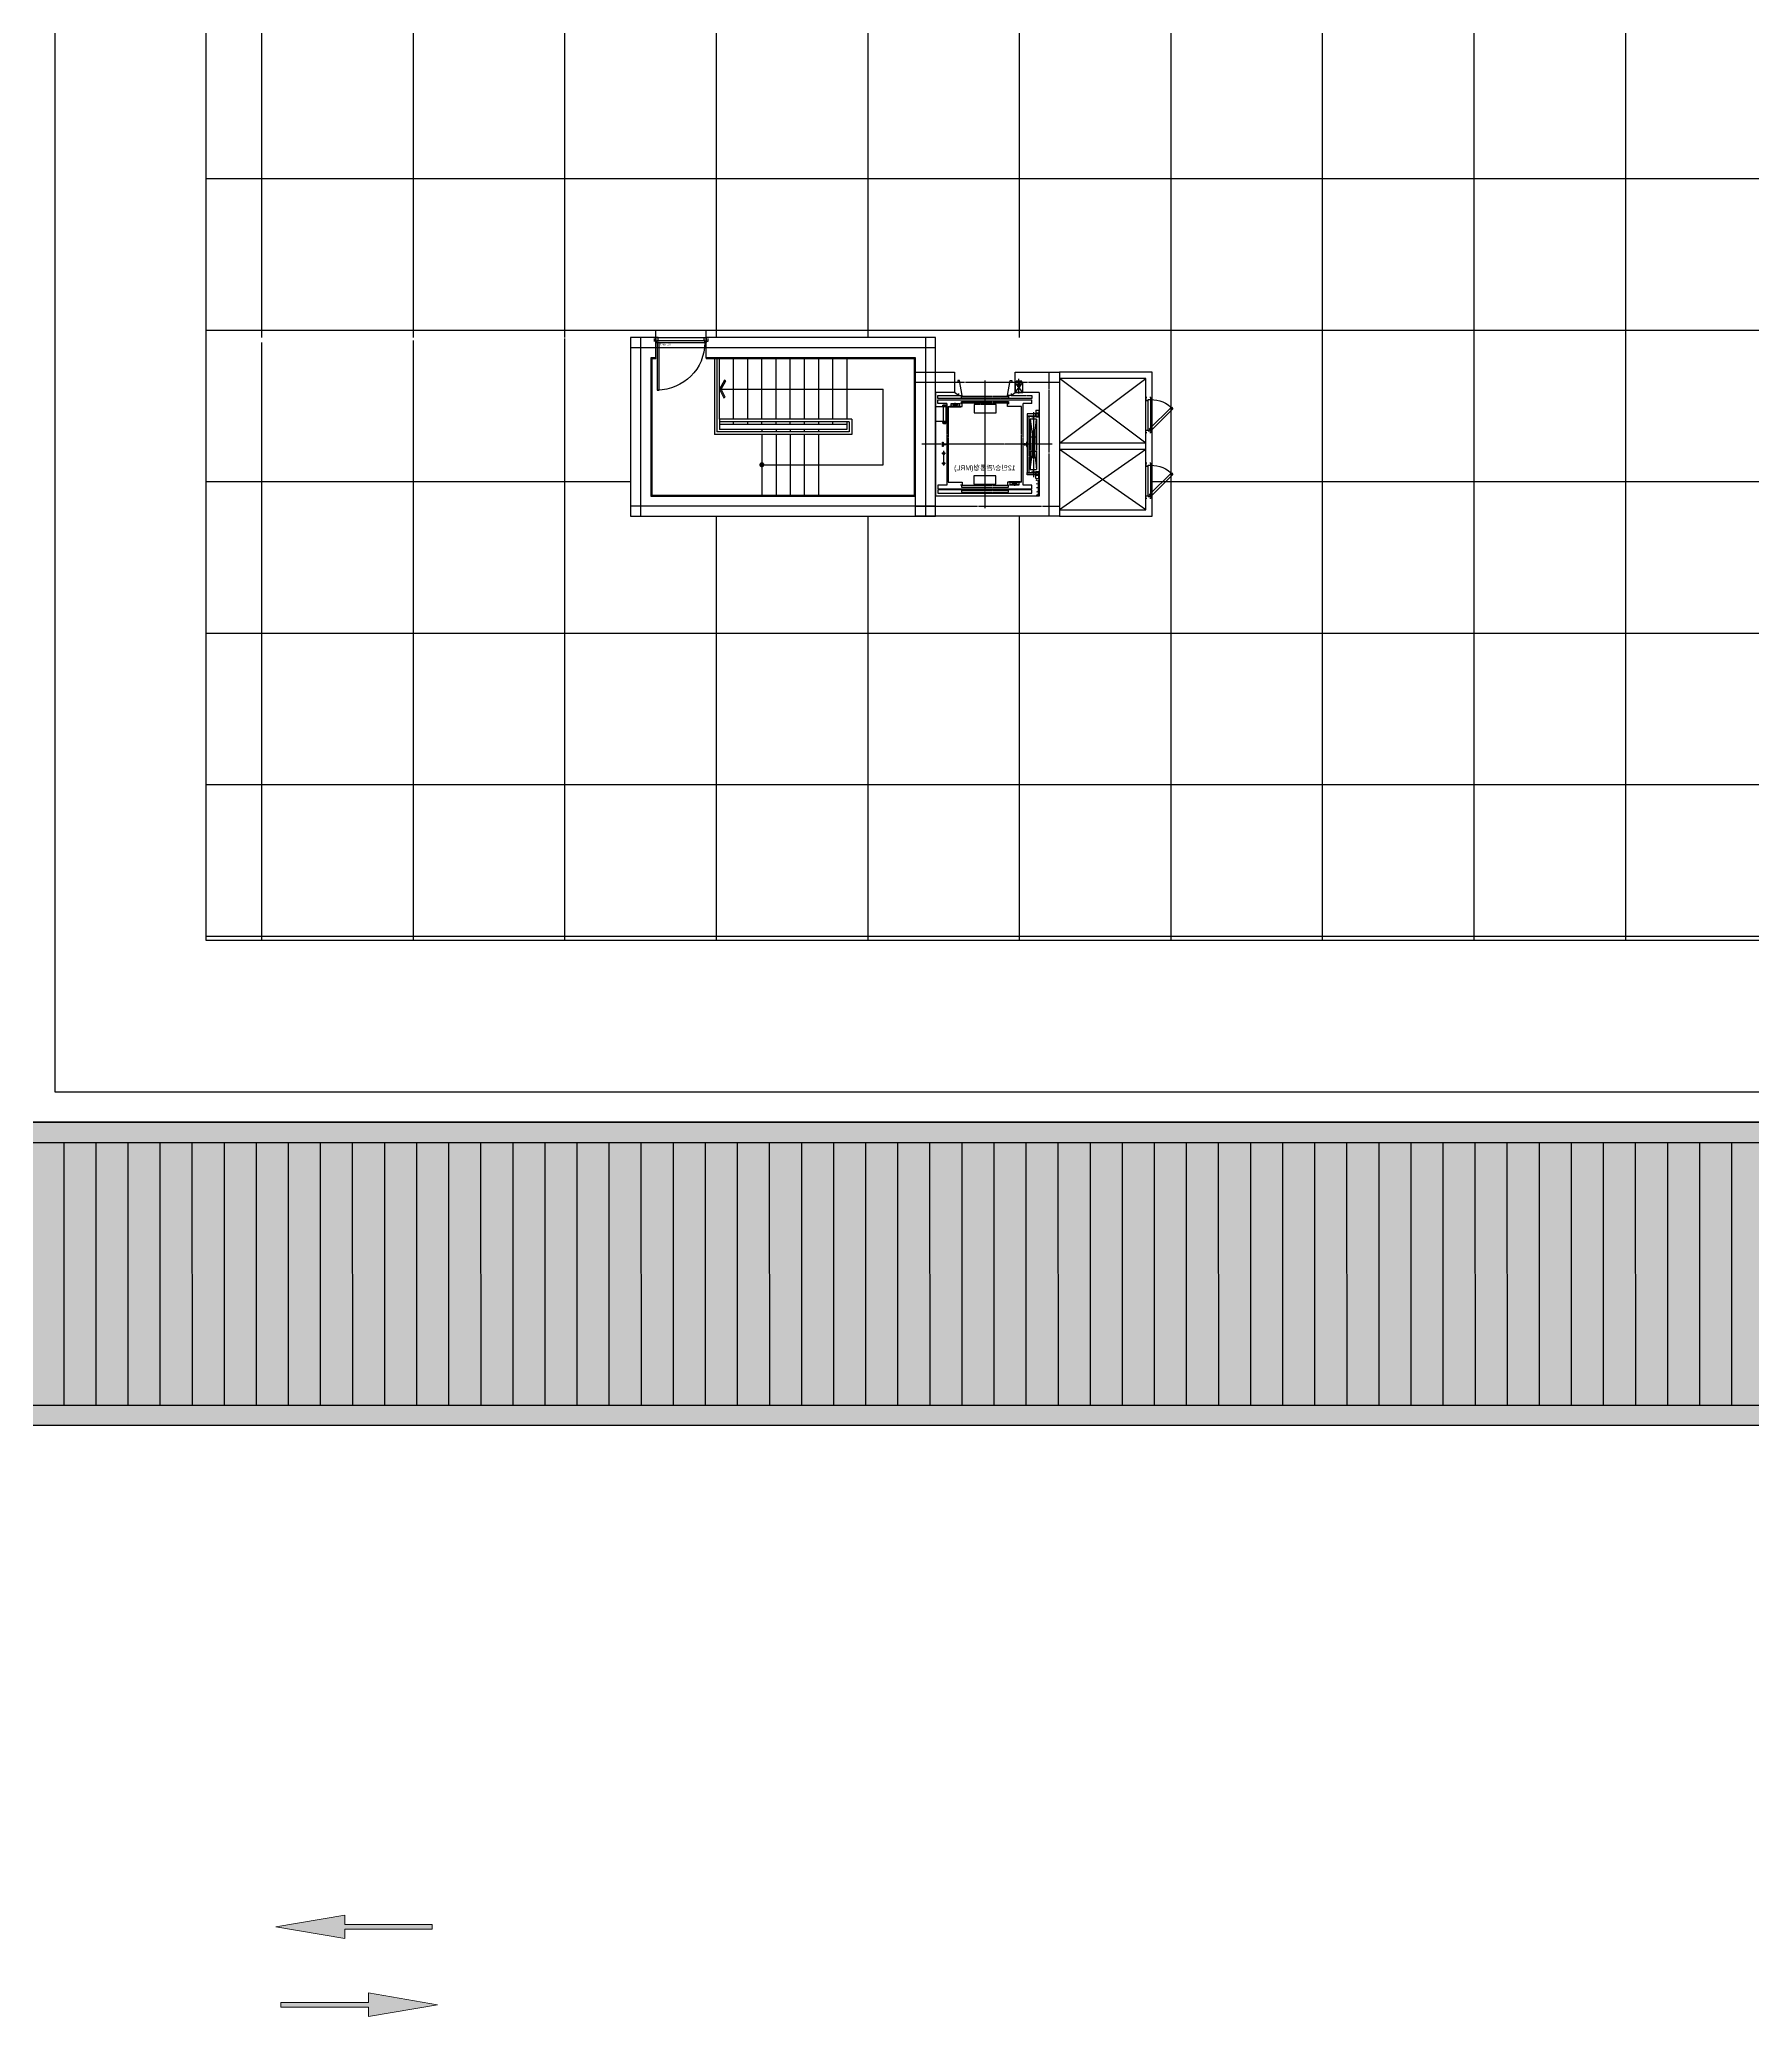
# Model space of a CAD drawing. Extents: x 152195838 to 160350639, y 364657247 to 370318102.
# Drawn here: x 160123647 to 160157558, y 364964725 to 365003872 of the extents above; entities that cross this region are included whole.
import ezdxf
from ezdxf.enums import TextEntityAlignment as Align

# ---------------------------------------------------------------- set-up
doc = ezdxf.new("R2010")
doc.units = 0
doc.header["$MEASUREMENT"] = 0
doc.linetypes.add('CEN', pattern=[63, 60, -1, 1, -1])
doc.layers.get('0').update_dxf_attribs({"linetype": 'CONTINUOUS'})
doc.layers.add('!WORK', color=150, linetype='CONTINUOUS', plot=False)
doc.layers.add('DEFPOINT', color=135, linetype='CONTINUOUS', plot=False)
for name, color, linetype in [('4A.TEC CEN 보조1', 14, 'CEN'), ('4A.TEC CEN 보조2', 41, 'CEN'), ('4A.TEC ELE 1', 7, 'CONTINUOUS'), ('4A.TEC ELE 4', 9, 'CONTINUOUS'), ('4A.TEC IND', 7, 'CONTINUOUS'), ('4A.TEC 마감선 2', 5, 'CONTINUOUS'), ('4A.TEC 벽체 1', 2, 'CONTINUOUS'), ('4A.TEC 벽체 3', 4, 'CONTINUOUS'), ('4A.TEC 패턴 1', 8, 'CONTINUOUS'), ('4A.TEC 해치 1', 9, 'CONTINUOUS'), ('A-DOOR', 4, 'CONTINUOUS'), ('A-DOOR-C', 1, 'CONTINUOUS'), ('A-DOOR-FIN', 8, 'CONTINUOUS'), ('A-DOOR1', 4, 'CONTINUOUS'), ('A-DOOR2_CpON', 8, 'CONTINUOUS'), ('A-ETC', 5, 'CONTINUOUS'), ('HAT', 5, 'CONTINUOUS'), ('main-plan$0$4A.TEC DOOR', 4, 'CONTINUOUS'), ('main-Plan$0$4A.TEC 창호 2', 4, 'CONTINUOUS'), ('㈜SE&C 패턴 1', 8, 'CONTINUOUS')]:
    doc.layers.add(name, color=color, linetype=linetype)
doc.styles.get("Standard").update_dxf_attribs({"font": ''})
doc.styles.add('돋움', font='')
doc.styles.get('Standard').set_extended_font_data('Dotum')
doc.styles.get('돋움').set_extended_font_data('DotumChe')

# ---------------------------------------------------------------- blocks, each defined once
blk = doc.blocks.new('dwgC0C')
at = {"layer": '4A.TEC 해치 1', "linetype": 'Continuous'}
h = blk.add_hatch(color=254, dxfattribs=at)
h.dxf.hatch_style = 1
h.paths.add_polyline_path([(93300, 4500), (94800, 4500), (94800, 6000), (95800, 6000), (95800, 0), (-17400, 0), (-17400, 6000), (93300, 6000)])
at = {"layer": '4A.TEC 해치 1'}
h = blk.add_hatch(dxfattribs=at)
h.set_pattern_fill('LINE', color=256, scale=200, angle=90)
h.set_pattern_definition([(90, (-2000898.2, -434424.4), (-635, 2e-12), [])])
h.paths.add_polyline_path([(93300, 4500), (94800, 4500), (94800, 5600), (95400, 5600), (95400, 400), (-17000, 400), (-17000, 5600), (93300, 5600)])
at = {"ltscale": 1000}
blk.add_lwpolyline([(-17400, 6000), (-17400, 0), (95800, 0), (95800, 6000)], dxfattribs=at)
at = {"layer": '4A.TEC ELE 1', "color": 8}
blk.add_line((-17000, 5600), (93300, 5600), dxfattribs=at)
blk.add_lwpolyline([(-17000, 6000), (-17000, 400), (95400, 400), (95400, 5600)], dxfattribs=at)
blk = doc.blocks.new('QQ3')
at = {"layer": '4A.TEC 패턴 1', "lineweight": 0}
blk.add_hatch(color=256, dxfattribs=at).paths.add_polyline_path([(5115271, 393912), (5117341, 393912), (5117341, 393801), (5116775, 393801), (5115271, 393801), (5115271, 393579), (5113645, 393857), (5115271, 394134)])
blk.add_lwpolyline([(5116775, 393801), (5117341, 393801), (5117341, 393912), (5115271, 393912), (5115271, 394134), (5113645, 393857), (5115271, 393579), (5115271, 393801), (5116775, 393801)], close=True, dxfattribs=at)
blk.add_lwpolyline([(5117341, 393912), (5117341, 393801)], dxfattribs=at)
blk = doc.blocks.new('zw$9EF0')
at = {"layer": '4A.TEC CEN 보조1', "ltscale": 10}
for p, q in [((200, 0), (200, 2850)), ((2650, 2850), (2650, 0)), ((0, 2650), (2850, 2650)), ((2850, 200), (0, 200))]:
    blk.add_line(p, q, dxfattribs=at)
at = {"layer": '4A.TEC CEN 보조2', "color": 8, "ltscale": 5}
for p, q in [((952, 2393), (543, 2393)), ((543, 2393), (543, 2330)), ((725, 2450), (875, 2650)), ((875, 2450), (725, 2650)), ((725, 2650), (875, 2650)), ((725, 2450), (725, 2650)), ((875, 2450), (725, 2450)), ((743, 2677), (857, 2677)), ((743, 2670), (743, 2677)), ((857, 2670), (743, 2670)), ((775, 2670), (825, 2670)), ((775, 2563), (775, 2670)), ((775, 2563), (825, 2670)), ((825, 2563), (775, 2670)), ((825, 2563), (775, 2563)), ((800, 2429), (800, 2723)), ((825, 2670), (825, 2563)), ((857, 2677), (857, 2670)), ((875, 2650), (875, 2450)), ((955, 2390), (875, 2450)), ((971, 2687), (938, 2687)), ((938, 2687), (938, 2657)), ((955, 2428), (955, 2390)), ((955, 2390), (1025, 2390)), ((1025, 2390), (971, 2687)), ((1940, 2375), (1010, 2375)), ((1010, 2375), (1010, 2340)), ((1475, 2687), (1475, 163)), ((1925, 2390), (1979, 2687)), ((1995, 2390), (1925, 2390)), ((1940, 2340), (1940, 2375)), ((1979, 2687), (2012, 2687)), ((1995, 2390), (2075, 2450)), ((1995, 2428), (1995, 2390)), ((2407, 2393), (1998, 2393)), ((2012, 2687), (2012, 2657)), ((2407, 2330), (2407, 2393)), ((390, 2071), (416, 2071)), ((390, 1981), (416, 1981)), ((390, 1981), (416, 1981)), ((400, 2101), (400, 1966)), ((465, 2101), (400, 2101)), ((465, 1966), (400, 1966)), ((465, 1966), (400, 1966)), ((406, 2101), (406, 1966)), ((419, 2041), (410, 2032)), ((415, 2041), (410, 2036)), ((411, 2041), (410, 2040)), ((419, 2041), (410, 2032)), ((415, 2041), (410, 2036)), ((411, 2041), (410, 2040)), ((410, 2031), (410, 2041)), ((410, 2041), (465, 2041)), ((418, 2041), (410, 2033)), ((414, 2041), (410, 2037)), ((418, 2041), (410, 2033)), ((414, 2041), (410, 2037)), ((410, 2031), (410, 2041)), ((410, 2041), (465, 2041)), ((418, 2031), (410, 2039)), ((410, 2039), (418, 2031)), ((417, 2031), (410, 2038)), ((410, 2038), (417, 2031)), ((413, 2031), (410, 2034)), ((410, 2034), (413, 2031)), ((414, 2031), (410, 2034)), ((410, 2034), (414, 2031)), ((410, 2031), (638, 2031)), ((410, 2031), (410, 2027)), ((465, 2031), (410, 2031)), ((410, 2027), (410, 2031)), ((465, 2031), (410, 2031)), ((410, 1980), (410, 2027)), ((410, 2027), (410, 1980)), ((638, 1987), (410, 1987)), ((410, 1981), (410, 1983)), ((410, 1972), (410, 1983)), ((410, 1983), (410, 1972)), ((410, 1983), (410, 1981)), ((638, 1981), (410, 1981)), ((418, 1981), (410, 1972)), ((414, 1981), (410, 1977)), ((418, 1981), (410, 1972)), ((414, 1981), (410, 1977)), ((410, 1981), (410, 1971)), ((465, 1981), (410, 1981)), ((418, 1981), (410, 1973)), ((414, 1981), (410, 1977)), ((418, 1981), (410, 1973)), ((414, 1981), (410, 1977)), ((410, 1981), (410, 1971)), ((465, 1981), (410, 1981)), ((410, 1972), (410, 1980)), ((410, 1980), (410, 1972)), ((418, 1971), (410, 1979)), ((410, 1979), (418, 1971)), ((418, 1971), (410, 1979)), ((410, 1979), (418, 1971)), ((414, 1971), (410, 1975)), ((410, 1975), (414, 1971)), ((414, 1971), (410, 1974)), ((410, 1974), (414, 1971)), ((410, 1971), (465, 1971)), ((410, 1971), (465, 1971)), ((421, 2031), (411, 2041)), ((411, 2041), (421, 2031)), ((422, 2031), (412, 2041)), ((412, 2041), (422, 2031)), ((422, 1971), (412, 1981)), ((412, 1981), (422, 1971)), ((422, 1981), (412, 1971)), ((422, 1981), (412, 1971)), ((423, 2041), (413, 2031)), ((423, 2041), (413, 2031)), ((423, 2041), (413, 2031)), ((423, 2041), (413, 2031)), ((423, 1981), (413, 1971)), ((423, 1981), (413, 1971)), ((423, 1971), (413, 1981)), ((413, 1981), (423, 1971)), ((426, 2031), (416, 2041)), ((416, 2041), (426, 2031)), ((426, 2031), (416, 2041)), ((416, 2041), (426, 2031)), ((426, 1971), (416, 1981)), ((416, 1981), (426, 1971)), ((426, 1981), (416, 1971)), ((426, 1981), (416, 1971)), ((427, 2041), (417, 2031)), ((427, 2041), (417, 2031)), ((427, 1981), (417, 1971)), ((427, 1981), (417, 1971)), ((427, 1971), (417, 1981)), ((417, 1981), (427, 1971)), ((428, 2041), (418, 2031)), ((428, 2041), (418, 2031)), ((430, 2031), (420, 2041)), ((420, 2041), (430, 2031)), ((430, 1971), (420, 1981)), ((420, 1981), (430, 1971)), ((430, 1981), (420, 1971)), ((430, 1981), (420, 1971)), ((431, 2031), (421, 2041)), ((431, 2041), (421, 2031)), ((431, 2041), (421, 2031)), ((421, 2041), (431, 2031)), ((431, 1981), (421, 1971)), ((431, 1981), (421, 1971)), ((431, 1971), (421, 1981)), ((421, 1981), (431, 1971)), ((432, 2041), (422, 2031)), ((432, 2041), (422, 2031)), ((434, 2031), (424, 2041)), ((424, 2041), (434, 2031)), ((435, 2031), (425, 2041)), ((435, 2041), (425, 2031)), ((435, 2041), (425, 2031)), ((425, 2041), (435, 2031)), ((435, 1971), (425, 1981)), ((435, 1981), (425, 1971)), ((435, 1981), (425, 1971)), ((425, 1981), (435, 1971)), ((435, 1971), (425, 1981)), ((435, 1981), (425, 1971)), ((435, 1981), (425, 1971)), ((425, 1981), (435, 1971)), ((436, 2041), (426, 2031)), ((436, 2041), (426, 2031)), ((438, 2031), (428, 2041)), ((428, 2041), (438, 2031)), ((439, 2031), (429, 2041)), ((429, 2041), (439, 2031)), ((439, 1971), (429, 1981)), ((429, 1981), (439, 1971)), ((439, 1981), (429, 1971)), ((439, 1981), (429, 1971)), ((440, 2041), (430, 2031)), ((440, 2041), (430, 2031)), ((440, 2041), (430, 2031)), ((440, 2041), (430, 2031)), ((440, 1981), (430, 1971)), ((440, 1981), (430, 1971)), ((440, 1971), (430, 1981)), ((430, 1981), (440, 1971)), ((443, 2031), (433, 2041)), ((433, 2041), (443, 2031)), ((443, 2031), (433, 2041)), ((433, 2041), (443, 2031)), ((443, 1971), (433, 1981)), ((433, 1981), (443, 1971)), ((443, 1981), (433, 1971)), ((443, 1981), (433, 1971)), ((444, 2041), (434, 2031)), ((444, 2041), (434, 2031)), ((444, 1981), (434, 1971)), ((444, 1981), (434, 1971)), ((444, 1971), (434, 1981)), ((434, 1981), (444, 1971)), ((445, 2041), (435, 2031)), ((445, 2041), (435, 2031)), ((447, 2031), (437, 2041)), ((437, 2041), (447, 2031)), ((447, 1971), (437, 1981)), ((437, 1981), (447, 1971)), ((447, 1981), (437, 1971)), ((447, 1981), (437, 1971)), ((448, 2031), (438, 2041)), ((448, 2041), (438, 2031)), ((448, 2041), (438, 2031)), ((438, 2041), (448, 2031)), ((448, 1981), (438, 1971)), ((448, 1981), (438, 1971)), ((448, 1971), (438, 1981)), ((438, 1981), (448, 1971)), ((449, 2041), (439, 2031)), ((449, 2041), (439, 2031)), ((451, 2031), (441, 2041)), ((441, 2041), (451, 2031)), ((452, 2031), (442, 2041)), ((452, 2041), (442, 2031)), ((452, 2041), (442, 2031)), ((442, 2041), (452, 2031)), ((452, 1971), (442, 1981)), ((452, 1981), (442, 1971)), ((452, 1981), (442, 1971)), ((442, 1981), (452, 1971)), ((452, 1971), (442, 1981)), ((452, 1981), (442, 1971)), ((452, 1981), (442, 1971)), ((442, 1981), (452, 1971)), ((453, 2041), (443, 2031)), ((453, 2041), (443, 2031)), ((455, 2031), (445, 2041)), ((445, 2041), (455, 2031)), ((456, 2031), (446, 2041)), ((446, 2041), (456, 2031)), ((456, 1971), (446, 1981)), ((446, 1981), (456, 1971)), ((456, 1981), (446, 1971)), ((456, 1981), (446, 1971)), ((457, 2041), (447, 2031)), ((457, 2041), (447, 2031)), ((457, 2041), (447, 2031)), ((457, 2041), (447, 2031)), ((457, 1981), (447, 1971)), ((457, 1981), (447, 1971)), ((457, 1971), (447, 1981)), ((447, 1981), (457, 1971)), ((460, 2031), (450, 2041)), ((450, 2041), (460, 2031)), ((460, 2031), (450, 2041)), ((450, 2041), (460, 2031)), ((460, 1971), (450, 1981)), ((450, 1981), (460, 1971)), ((460, 1981), (450, 1971)), ((460, 1981), (450, 1971)), ((461, 2041), (451, 2031)), ((461, 2041), (451, 2031)), ((461, 2041), (451, 2031)), ((461, 2041), (451, 2031)), ((461, 1981), (451, 1971)), ((461, 1981), (451, 1971)), ((461, 1971), (451, 1981)), ((451, 1981), (461, 1971)), ((464, 2031), (454, 2041)), ((454, 2041), (464, 2031)), ((464, 1971), (454, 1981)), ((454, 1981), (464, 1971)), ((464, 1981), (454, 1971)), ((464, 1981), (454, 1971)), ((465, 2031), (455, 2041)), ((465, 2041), (455, 2031)), ((465, 2041), (455, 2031)), ((455, 2041), (465, 2031)), ((465, 1981), (455, 1971)), ((465, 1981), (455, 1971)), ((465, 1971), (455, 1981)), ((455, 1981), (465, 1971)), ((465, 2040), (456, 2031)), ((465, 2040), (456, 2031)), ((465, 2034), (458, 2041)), ((458, 2041), (465, 2034)), ((465, 2035), (459, 2041)), ((459, 2041), (465, 2035)), ((465, 2037), (459, 2031)), ((465, 2037), (459, 2031)), ((465, 1975), (459, 1981)), ((459, 1981), (465, 1975)), ((465, 1975), (459, 1981)), ((459, 1981), (465, 1975)), ((465, 1977), (459, 1971)), ((465, 1977), (459, 1971)), ((465, 1976), (459, 1971)), ((465, 1976), (459, 1971)), ((465, 2036), (460, 2031)), ((465, 2036), (460, 2031)), ((465, 2038), (462, 2041)), ((462, 2041), (465, 2038)), ((465, 2039), (463, 2041)), ((463, 2041), (465, 2039)), ((465, 1979), (463, 1981)), ((463, 1981), (465, 1979)), ((465, 1973), (463, 1971)), ((465, 1973), (463, 1971)), ((465, 2032), (464, 2031)), ((465, 2032), (464, 2031)), ((465, 2032), (464, 2031)), ((465, 2032), (464, 2031)), ((465, 1979), (464, 1981)), ((464, 1981), (465, 1979)), ((465, 1972), (464, 1971)), ((465, 1972), (464, 1971)), ((465, 2101), (465, 2031)), ((465, 2041), (465, 2031)), ((465, 2041), (465, 2031)), ((465, 1981), (465, 2031)), ((465, 2031), (465, 1981)), ((465, 1966), (465, 1981)), ((465, 1971), (465, 1981)), ((465, 1981), (465, 1966)), ((465, 1971), (465, 1981)), ((475, 1981), (553, 1981)), ((475, 1978), (475, 1981)), ((506, 1973), (478, 1975)), ((510, 1951), (510, 1968)), ((514, 2062), (514, 772)), ((518, 1968), (518, 1951)), ((550, 1975), (522, 1973)), ((543, 2330), (2407, 2330)), ((2407, 2305), (543, 2305)), ((543, 2235), (543, 2305)), ((543, 2235), (720, 2235)), ((553, 1981), (553, 1978)), ((598, 869), (598, 1981)), ((598, 1981), (638, 1981)), ((632, 869), (632, 1981)), ((638, 2031), (638, 1981)), ((638, 1981), (638, 869)), ((720, 615), (720, 2235)), ((750, 675), (750, 2175)), ((750, 2175), (1025, 2175)), ((1025, 2235), (995, 2235)), ((1010, 2340), (1940, 2340)), ((1940, 2275), (1010, 2275)), ((1010, 2275), (1010, 2240)), ((1010, 2240), (1940, 2240)), ((1025, 2175), (1025, 2235)), ((1254, 2049), (1254, 2213)), ((1254, 2213), (1690, 2213)), ((1690, 2049), (1254, 2049)), ((1690, 2213), (1690, 2049)), ((1925, 2175), (1925, 2235)), ((1925, 2235), (1955, 2235)), ((2200, 2175), (1925, 2175)), ((1940, 2240), (1940, 2275)), ((1952, 2168), (1952, 2175)), ((1972, 2175), (1952, 2175)), ((2172, 2168), (1952, 2168)), ((1972, 2225), (2152, 2175)), ((1972, 2175), (2152, 2225)), ((1972, 2225), (2152, 2225)), ((1972, 2175), (1972, 2225)), ((1972, 2175), (2172, 2175)), ((2152, 2175), (1972, 2175)), ((2062, 2152), (2062, 2248)), ((2152, 2225), (2152, 2175)), ((2172, 2175), (2172, 2168)), ((2200, 2175), (2200, 675)), ((2230, 2235), (2230, 615)), ((2230, 2235), (2407, 2235)), ((2295, 2206), (2250, 2206)), ((2295, 2185), (2250, 2185)), ((2250, 2185), (2250, 1860)), ((2250, 2185), (2250, 2183)), ((2250, 2185), (2250, 2183)), ((2250, 2170), (2450, 2170)), ((2295, 1860), (2295, 2185)), ((2295, 2185), (2295, 2183)), ((2407, 2235), (2407, 2305)), ((2450, 2170), (2450, 1875)), ((438, 1566), (597, 1566)), ((452, 1925), (452, 925)), ((577, 925), (452, 1925)), ((577, 1925), (452, 925)), ((452, 1925), (577, 1925)), ((488, 1689), (488, 1444)), ((488, 1689), (492, 1689)), ((488, 1689), (492, 1689)), ((488, 1689), (492, 1689)), ((488, 1689), (492, 1689)), ((492, 1689), (492, 1444)), ((492, 1689), (492, 1685)), ((492, 1689), (492, 1685)), ((498, 1686), (501, 1686)), ((498, 1686), (498, 1446)), ((498, 1686), (504, 1686)), ((504, 1686), (504, 1446)), ((504, 1686), (504, 1446)), ((509, 1951), (510, 1951)), ((509, 1926), (509, 1951)), ((510, 1925), (509, 1926)), ((518, 1925), (510, 1925)), ((510, 1686), (510, 1446)), ((510, 1686), (513, 1686)), ((510, 1686), (513, 1686)), ((510, 1686), (516, 1686)), ((510, 1686), (516, 1686)), ((516, 1686), (516, 1446)), ((518, 1951), (519, 1951)), ((519, 1926), (518, 1925)), ((519, 1951), (519, 1926)), ((528, 1686), (522, 1686)), ((528, 1686), (522, 1686)), ((522, 1686), (522, 1446)), ((528, 1686), (525, 1686)), ((528, 1686), (525, 1686)), ((528, 1686), (528, 1446)), ((535, 1689), (534, 1685)), ((535, 1689), (534, 1685)), ((538, 1689), (535, 1689)), ((538, 1689), (535, 1689)), ((535, 1689), (535, 1444)), ((538, 1689), (535, 1689)), ((538, 1689), (535, 1689)), ((538, 1689), (538, 1444)), ((577, 1925), (577, 925)), ((2250, 1875), (2450, 1875)), ((2250, 1860), (2250, 1862)), ((2250, 1860), (2250, 1862)), ((2295, 1860), (2250, 1860)), ((2295, 1839), (2250, 1839)), ((2295, 1860), (2295, 1862)), ((142, 1425), (2720, 1425)), ((438, 1284), (597, 1284)), ((488, 1444), (492, 1444)), ((488, 1444), (492, 1444)), ((488, 1162), (488, 1407)), ((488, 1407), (492, 1407)), ((488, 1407), (492, 1407)), ((492, 1444), (492, 1447)), ((492, 1162), (492, 1407)), ((492, 1407), (492, 1403)), ((498, 1446), (504, 1446)), ((498, 1404), (504, 1404)), ((498, 1164), (498, 1404)), ((504, 1164), (504, 1404)), ((504, 1164), (504, 1404)), ((510, 1446), (516, 1446)), ((510, 1164), (510, 1404)), ((510, 1404), (516, 1404)), ((516, 1164), (516, 1404)), ((528, 1446), (522, 1446)), ((528, 1446), (522, 1446)), ((528, 1404), (522, 1404)), ((528, 1404), (522, 1404)), ((522, 1164), (522, 1404)), ((528, 1164), (528, 1404)), ((535, 1444), (534, 1447)), ((535, 1407), (534, 1403)), ((538, 1444), (535, 1444)), ((538, 1444), (535, 1444)), ((535, 1162), (535, 1407)), ((538, 1407), (535, 1407)), ((538, 1407), (535, 1407)), ((538, 1162), (538, 1407)), ((638, 1381), (638, 1470)), ((638, 1470), (649, 1470)), ((649, 1381), (638, 1381)), ((652, 1467), (655, 1434)), ((655, 1416), (652, 1383)), ((660, 1430), (674, 1430)), ((674, 1420), (660, 1420)), ((674, 1430), (674, 1433)), ((674, 1433), (699, 1433)), ((674, 1417), (674, 1420)), ((699, 1417), (674, 1417)), ((699, 1433), (700, 1432)), ((700, 1418), (699, 1417)), ((700, 1432), (700, 1418)), ((2251, 1433), (2250, 1432)), ((2250, 1432), (2250, 1418)), ((2250, 1418), (2251, 1417)), ((2276, 1433), (2251, 1433)), ((2251, 1417), (2276, 1417)), ((2255, 1245), (2325, 1245)), ((2276, 1430), (2276, 1433)), ((2290, 1430), (2276, 1430)), ((2276, 1417), (2276, 1420)), ((2276, 1420), (2290, 1420)), ((2290, 1005), (2290, 1296)), ((2298, 1467), (2295, 1434)), ((2295, 1416), (2298, 1383)), ((2312, 1470), (2301, 1470)), ((2301, 1381), (2312, 1381)), ((2312, 1381), (2312, 1470)), ((390, 869), (416, 869)), ((390, 869), (416, 869)), ((465, 884), (400, 884)), ((400, 749), (400, 884)), ((465, 884), (400, 884)), ((406, 749), (406, 884)), ((420, 879), (410, 869)), ((416, 879), (410, 874)), ((411, 879), (410, 878)), ((420, 879), (410, 869)), ((416, 879), (410, 874)), ((411, 879), (410, 878)), ((410, 869), (410, 879)), ((410, 879), (465, 879)), ((419, 879), (410, 870)), ((415, 879), (410, 874)), ((411, 879), (410, 879)), ((419, 879), (410, 870)), ((415, 879), (410, 874)), ((411, 879), (410, 879)), ((410, 869), (410, 879)), ((410, 879), (465, 879)), ((410, 878), (410, 867)), ((410, 878), (410, 870)), ((410, 870), (410, 878)), ((410, 867), (410, 878)), ((416, 869), (410, 876)), ((410, 876), (416, 869)), ((417, 869), (410, 876)), ((410, 876), (417, 869)), ((413, 869), (410, 872)), ((410, 872), (413, 869)), ((412, 869), (410, 871)), ((410, 871), (412, 869)), ((410, 870), (410, 823)), ((410, 823), (410, 870)), ((638, 869), (410, 869)), ((410, 869), (410, 867)), ((465, 869), (410, 869)), ((410, 867), (410, 869)), ((465, 869), (410, 869)), ((638, 863), (410, 863)), ((410, 819), (410, 823)), ((410, 823), (410, 819)), ((410, 819), (638, 819)), ((419, 819), (410, 810)), ((415, 819), (410, 814)), ((411, 819), (410, 818)), ((419, 819), (410, 810)), ((415, 819), (410, 814)), ((411, 819), (410, 818)), ((410, 819), (410, 809)), ((465, 819), (410, 819)), ((419, 819), (410, 811)), ((414, 819), (410, 815)), ((410, 819), (410, 819)), ((419, 819), (410, 811)), ((414, 819), (410, 815)), ((410, 819), (410, 819)), ((410, 819), (410, 809)), ((465, 819), (410, 819)), ((418, 809), (410, 817)), ((410, 817), (418, 809)), ((417, 809), (410, 816)), ((410, 816), (417, 809)), ((413, 809), (410, 813)), ((410, 813), (413, 809)), ((413, 809), (410, 812)), ((410, 812), (413, 809)), ((410, 809), (465, 809)), ((410, 809), (465, 809)), ((421, 869), (411, 879)), ((411, 879), (421, 869)), ((421, 869), (411, 879)), ((411, 879), (421, 869)), ((421, 809), (411, 819)), ((411, 819), (421, 809)), ((422, 809), (412, 819)), ((412, 819), (422, 809)), ((423, 879), (413, 869)), ((423, 879), (413, 869)), ((423, 819), (413, 809)), ((423, 819), (413, 809)), ((423, 819), (413, 809)), ((423, 819), (413, 809)), ((424, 879), (414, 869)), ((424, 879), (414, 869)), ((425, 869), (415, 879)), ((415, 879), (425, 869)), ((425, 809), (415, 819)), ((415, 819), (425, 809)), ((426, 869), (416, 879)), ((416, 879), (426, 869)), ((426, 809), (416, 819)), ((416, 819), (426, 809)), ((427, 819), (417, 809)), ((427, 819), (417, 809)), ((428, 879), (418, 869)), ((428, 879), (418, 869)), ((428, 879), (418, 869)), ((428, 879), (418, 869)), ((428, 819), (418, 809)), ((428, 819), (418, 809)), ((429, 869), (419, 879)), ((419, 879), (429, 869)), ((430, 869), (420, 879)), ((420, 879), (430, 869)), ((430, 809), (420, 819)), ((420, 819), (430, 809)), ((430, 809), (420, 819)), ((420, 819), (430, 809)), ((431, 819), (421, 809)), ((431, 819), (421, 809)), ((432, 879), (422, 869)), ((432, 879), (422, 869)), ((432, 819), (422, 809)), ((432, 819), (422, 809)), ((433, 869), (423, 879)), ((433, 879), (423, 869)), ((433, 879), (423, 869)), ((423, 879), (433, 869)), ((434, 869), (424, 879)), ((424, 879), (434, 869)), ((434, 809), (424, 819)), ((424, 819), (434, 809)), ((435, 809), (425, 819)), ((425, 819), (435, 809)), ((436, 879), (426, 869)), ((436, 879), (426, 869)), ((436, 819), (426, 809)), ((436, 819), (426, 809)), ((436, 819), (426, 809)), ((436, 819), (426, 809)), ((437, 879), (427, 869)), ((437, 879), (427, 869)), ((438, 869), (428, 879)), ((428, 879), (438, 869)), ((438, 869), (428, 879)), ((428, 879), (438, 869)), ((438, 809), (428, 819)), ((428, 819), (438, 809)), ((439, 809), (429, 819)), ((429, 819), (439, 809)), ((440, 879), (430, 869)), ((440, 879), (430, 869)), ((440, 819), (430, 809)), ((440, 819), (430, 809)), ((440, 819), (430, 809)), ((440, 819), (430, 809)), ((441, 879), (431, 869)), ((441, 879), (431, 869)), ((442, 869), (432, 879)), ((432, 879), (442, 869)), ((442, 809), (432, 819)), ((432, 819), (442, 809)), ((443, 869), (433, 879)), ((433, 879), (443, 869)), ((443, 809), (433, 819)), ((433, 819), (443, 809)), ((444, 819), (434, 809)), ((444, 819), (434, 809)), ((445, 879), (435, 869)), ((445, 879), (435, 869)), ((445, 879), (435, 869)), ((445, 879), (435, 869)), ((445, 819), (435, 809)), ((445, 819), (435, 809)), ((446, 869), (436, 879)), ((436, 879), (446, 869)), ((447, 869), (437, 879)), ((437, 879), (447, 869)), ((447, 809), (437, 819)), ((437, 819), (447, 809)), ((447, 809), (437, 819)), ((437, 819), (447, 809)), ((448, 819), (438, 809)), ((448, 819), (438, 809)), ((449, 879), (439, 869)), ((449, 879), (439, 869)), ((449, 819), (439, 809)), ((449, 819), (439, 809)), ((450, 869), (440, 879)), ((450, 879), (440, 869)), ((450, 879), (440, 869)), ((440, 879), (450, 869)), ((451, 869), (441, 879)), ((441, 879), (451, 869)), ((451, 809), (441, 819)), ((441, 819), (451, 809)), ((452, 809), (442, 819)), ((452, 819), (442, 809)), ((452, 819), (442, 809)), ((442, 819), (452, 809)), ((453, 879), (443, 869)), ((453, 879), (443, 869)), ((453, 819), (443, 809)), ((453, 819), (443, 809)), ((454, 879), (444, 869)), ((454, 879), (444, 869)), ((455, 869), (445, 879)), ((445, 879), (455, 869)), ((455, 869), (445, 879)), ((445, 879), (455, 869)), ((455, 809), (445, 819)), ((445, 819), (455, 809)), ((456, 809), (446, 819)), ((446, 819), (456, 809)), ((457, 879), (447, 869)), ((457, 879), (447, 869)), ((457, 819), (447, 809)), ((457, 819), (447, 809)), ((457, 819), (447, 809)), ((457, 819), (447, 809)), ((458, 879), (448, 869)), ((458, 879), (448, 869)), ((459, 869), (449, 879)), ((449, 879), (459, 869)), ((459, 869), (449, 879)), ((449, 879), (459, 869)), ((459, 809), (449, 819)), ((449, 819), (459, 809)), ((460, 809), (450, 819)), ((450, 819), (460, 809)), ((461, 819), (451, 809)), ((461, 819), (451, 809)), ((577, 925), (452, 925)), ((462, 879), (452, 869)), ((462, 879), (452, 869)), ((462, 879), (452, 869)), ((462, 879), (452, 869)), ((462, 819), (452, 809)), ((462, 819), (452, 809)), ((463, 869), (453, 879)), ((453, 879), (463, 869)), ((464, 869), (454, 879)), ((454, 879), (464, 869)), ((464, 809), (454, 819)), ((454, 819), (464, 809)), ((464, 809), (454, 819)), ((454, 819), (464, 809)), ((465, 819), (455, 809)), ((465, 819), (455, 809)), ((465, 878), (456, 869)), ((465, 878), (456, 869)), ((465, 818), (456, 809)), ((465, 818), (456, 809)), ((465, 871), (457, 879)), ((457, 879), (465, 871)), ((465, 878), (457, 869)), ((465, 878), (457, 869)), ((465, 872), (458, 879)), ((458, 879), (465, 872)), ((465, 812), (458, 819)), ((458, 819), (465, 812)), ((465, 813), (459, 819)), ((459, 819), (465, 813)), ((465, 815), (459, 809)), ((465, 815), (459, 809)), ((465, 874), (460, 869)), ((465, 874), (460, 869)), ((465, 814), (460, 809)), ((465, 814), (460, 809)), ((465, 873), (461, 869)), ((465, 873), (461, 869)), ((465, 876), (462, 879)), ((462, 879), (465, 876)), ((465, 876), (462, 879)), ((462, 879), (465, 876)), ((465, 816), (462, 819)), ((462, 819), (465, 816)), ((465, 817), (463, 819)), ((463, 819), (465, 817)), ((465, 870), (464, 869)), ((465, 870), (464, 869)), ((465, 810), (464, 809)), ((465, 810), (464, 809)), ((465, 810), (464, 809)), ((465, 810), (464, 809)), ((465, 884), (465, 869)), ((465, 869), (465, 884)), ((465, 879), (465, 869)), ((465, 879), (465, 869)), ((465, 869), (465, 819)), ((465, 869), (465, 869)), ((465, 869), (465, 869)), ((465, 819), (465, 869)), ((465, 809), (465, 819)), ((465, 749), (465, 819)), ((465, 809), (465, 819)), ((475, 869), (475, 872)), ((553, 869), (475, 869)), ((478, 875), (506, 877)), ((488, 1162), (492, 1162)), ((488, 1162), (492, 1162)), ((488, 1162), (492, 1162)), ((488, 1162), (492, 1162)), ((492, 1162), (492, 1165)), ((492, 1162), (492, 1165)), ((498, 1164), (501, 1164)), ((498, 1164), (504, 1164)), ((509, 924), (510, 925)), ((509, 899), (509, 924)), ((510, 899), (509, 899)), ((510, 1164), (513, 1164)), ((510, 1164), (513, 1164)), ((510, 1164), (516, 1164)), ((510, 1164), (516, 1164)), ((510, 925), (518, 925)), ((510, 882), (510, 899)), ((518, 925), (519, 924)), ((518, 899), (518, 882)), ((519, 899), (518, 899)), ((519, 924), (519, 899)), ((528, 1164), (522, 1164)), ((528, 1164), (522, 1164)), ((522, 877), (550, 875)), ((528, 1164), (525, 1164)), ((528, 1164), (525, 1164)), ((535, 1162), (534, 1165)), ((535, 1162), (534, 1165)), ((538, 1162), (535, 1162)), ((538, 1162), (535, 1162)), ((538, 1162), (535, 1162)), ((538, 1162), (535, 1162)), ((553, 872), (553, 869)), ((638, 869), (598, 869)), ((638, 819), (638, 869)), ((1257, 638), (1257, 798)), ((1257, 798), (1693, 798)), ((1693, 798), (1693, 638)), ((2255, 1045), (2325, 1045)), ((390, 779), (416, 779)), ((465, 749), (400, 749)), ((400, 411), (400, 711)), ((400, 711), (420, 711)), ((420, 411), (400, 411)), ((420, 711), (420, 411)), ((436, 701), (458, 716)), ((436, 636), (455, 644)), ((436, 561), (454, 561)), ((436, 486), (455, 479)), ((436, 425), (458, 410)), ((543, 545), (543, 615)), ((543, 615), (720, 615)), ((2407, 545), (543, 545)), ((543, 457), (543, 520)), ((543, 520), (2407, 520)), ((2407, 457), (543, 457)), ((750, 675), (1025, 675)), ((778, 682), (998, 682)), ((778, 675), (778, 682)), ((978, 675), (778, 675)), ((978, 625), (798, 675)), ((978, 675), (798, 625)), ((798, 625), (798, 675)), ((798, 675), (978, 675)), ((978, 625), (798, 625)), ((888, 698), (888, 602)), ((978, 675), (978, 625)), ((978, 675), (998, 675)), ((1025, 615), (995, 615)), ((998, 682), (998, 675)), ((1010, 610), (1940, 610)), ((1010, 575), (1010, 610)), ((1940, 575), (1010, 575)), ((1010, 510), (1940, 510)), ((1010, 475), (1010, 510)), ((1940, 475), (1010, 475)), ((1025, 675), (1025, 615)), ((1693, 638), (1257, 638)), ((2200, 675), (1925, 675)), ((1925, 675), (1925, 615)), ((1925, 615), (1955, 615)), ((1940, 610), (1940, 575)), ((1940, 510), (1940, 475)), ((2407, 457), (1998, 457)), ((2230, 615), (2407, 615)), ((2407, 615), (2407, 545)), ((2407, 520), (2407, 457))]:
    blk.add_line(p, q, dxfattribs=at)
for centre in [(2290, 1245), (2290, 1245), (2290, 1045), (2290, 1045)]:
    blk.add_circle(centre, 20, dxfattribs=at)
for centre, radius, start, end in [((478, 1978), 3, 180, 265.9433), ((505, 1968), 5, 0, 85.9433), ((523, 1968), 5, 94.0567, 180), ((550, 1978), 3, 274.0567, 0), ((2250, 2194), 11.3, 90, 270), ((2295, 2194), 11.3, 270, 90), ((495, 1686), 3, 190.2367, 0), ((495, 1686), 3, 190.2367, 0), ((507, 1686), 3, 180, 0), ((507, 1686), 3, 180, 0), ((519, 1686), 3, 180, 0), ((519, 1686), 3, 180, 0), ((531, 1686), 3, 180, 349.7633), ((531, 1686), 3, 180, 349.7633), ((2250, 1851), 11.3, 90, 270), ((2295, 1851), 11.3, 270, 90), ((495, 1446), 3, 0, 169.7633), ((495, 1404), 3, 190.2367, 0), ((507, 1446), 3, 0, 180), ((507, 1404), 3, 180, 0), ((519, 1446), 3, 0, 180), ((519, 1404), 3, 180, 0), ((531, 1446), 3, 10.2367, 180), ((531, 1404), 3, 180, 349.7633), ((649, 1467), 3, 4.316, 90), ((649, 1384), 3, 270, 355.684), ((660, 1435), 5, 184.316, 270), ((660, 1415), 5, 90, 175.684), ((2290, 1435), 5, 270, 355.684), ((2290, 1415), 5, 4.316, 90), ((2301, 1467), 3, 90, 175.684), ((2301, 1384), 3, 184.316, 270), ((478, 872), 3, 94.0567, 180), ((495, 1164), 3, 0, 169.7633), ((495, 1164), 3, 0, 169.7633), ((507, 1164), 3, 0, 180), ((507, 1164), 3, 0, 180), ((505, 882), 5, 274.0567, 0), ((519, 1164), 3, 0, 180), ((519, 1164), 3, 0, 180), ((523, 882), 5, 180, 265.9433), ((531, 1164), 3, 10.2367, 180), ((531, 1164), 3, 10.2367, 180), ((550, 872), 3, 0, 85.9433)]:
    blk.add_arc(centre, radius, start, end, dxfattribs=at)
at = {"layer": '4A.TEC 벽체 1'}
for p, q in [((875, 2450), (875, 2850)), ((2075, 2850), (2075, 2450)), ((400, 2450), (400, 400)), ((400, 2450), (875, 2450)), ((2075, 2450), (2450, 2450)), ((2450, 2450), (2450, 400)), ((400, 400), (2450, 400))]:
    blk.add_line(p, q, dxfattribs=at)
blk.add_lwpolyline([(875, 2850), (0, 2850), (0, 0), (2850, 0), (2850, 2850), (2075, 2850)], dxfattribs=at)
at = {"layer": 'DEFPOINT'}
blk.add_text('12인승/관통형(MRL)', height=100, dxfattribs=at).set_placement((1475, 952), align=Align.MIDDLE)
blk = doc.blocks.new('A$C4D7A5D56')
at = {"layer": '!WORK', "linetype": 'Continuous'}
for p, q in [((809, 1030), (1171, 1030)), ((809, 30), (1171, 30))]:
    blk.add_line(p, q, dxfattribs=at)
at = {"layer": 'A-DOOR'}
for points in [[(940, 1000), (980, 1000), (980, 985), (1040, 985), (1040, 1000), (1040, 1000), (1040, 1030), (940, 1030)], [(1040, 30), (940, 30), (940, 60), (980, 60), (980, 75), (1040, 75), (1040, 60), (1040, 60)]]:
    blk.add_lwpolyline(points, close=True, dxfattribs=at)
at = {"layer": 'A-DOOR-C'}
blk.add_arc((940, 60), 940, 90, 180, dxfattribs=at)
at = {"layer": 'A-DOOR-FIN'}
for p, q in [((940, 60), (940, 1000)), ((980, 75), (980, 985)), ((1040, 60), (1040, 1000)), ((1040, 75), (1040, 985))]:
    blk.add_line(p, q, dxfattribs=at)
at = {"layer": 'A-DOOR1'}
blk.add_lwpolyline([(0, 60), (0, 100), (940, 100), (940, 60)], close=True, dxfattribs=at)
at = {"layer": 'A-DOOR2_CpON', "linetype": 'Continuous'}
blk.add_line((940, 60), (940, 1000), dxfattribs=at)
at = {"layer": 'A-ETC'}
for p, q in [((1020, 1060), (960, 1060)), ((960, 1060), (960, 1030)), ((1020, 0), (960, 0))]:
    blk.add_line(p, q, dxfattribs=at)
at = {"layer": '!WORK', "style": '돋움'}
blk.add_text('1000 FSD', height=35, rotation=90, dxfattribs=at).set_placement((898, 113), align=Align.MIDDLE_LEFT)
blk = doc.blocks.new('main-Plan$0$4A.TEC 점검구 700')
at = {"layer": 'main-Plan$0$4A.TEC 창호 2', "ltscale": 1.2}
for p, q in [((-55, 0), (-645, 0)), ((-40, -100), (-660, -100)), ((-55, -50), (-645, -50))]:
    blk.add_line(p, q, dxfattribs=at)
at = {"layer": 'main-Plan$0$4A.TEC 창호 2', "flags": 128}
for points in [[(-700, -20), (-700, 0), (-645, 0), (-645, -50), (-660, -50), (-660, -100), (-700, -100), (-700, -80)], [(0, -20), (0, 0), (-55, 0), (-55, -50), (-40, -50), (-40, -100), (0, -100), (0, -80)]]:
    blk.add_lwpolyline(points, dxfattribs=at)
at = {"layer": 'main-Plan$0$4A.TEC 창호 2', "ltscale": 1.2}
blk.add_lwpolyline([(-40, -100), (-72, -68), (-510, -507), (-478, -538)], close=True, dxfattribs=at)
at = {"layer": 'main-Plan$0$4A.TEC 창호 2'}
blk.add_arc((-40, -100), 620, 180, 225, dxfattribs=at)

msp = doc.modelspace()

# ---------------------------------------------------------------- hatches: boundary and pattern name
at = {"layer": 'HAT'}
h = msp.add_hatch(dxfattribs=at)
h.set_pattern_fill('_USER', color=8, scale=3000, double=1, pattern_type=0)
h.set_pattern_definition([(0, (160194047, 365163116.4), (0, 3000), []), (90, (160194047, 365163116.4), (-3000, 2e-13), [])])
h.paths.add_polyline_path([(160145547.0046, 365059631.8958), (160145547.0046, 365056091.8958), (160138307.0046, 365056091.8958), (160138307.0046, 365059631.8958)], flags=16)
h.paths.add_polyline_path([(160197947.0046, 364986031.8958), (160126947.0046, 364986031.8958), (160126947.0046, 364994431.8958), (160126947.0046, 364997854.3443), (160135347.0046, 364997971.8958), (160135347.0046, 364994431.8958), (160145672.0046, 364994431.8958), (160145672.0046, 364997971.8958), (160126947.0046, 364997971.8958), (160126947.0046, 365068031.8958), (160197947.0046, 365068031.8958)])

# ---------------------------------------------------------------- linework, layer by layer
at = {"flags": 128}
msp.add_lwpolyline([(160182847.0046, 365071631.8958), (160099347.0046, 365071631.8958), (160099347.0046, 364982431.8958), (160201547.0046, 364982431.8958), (160201547.0046, 365060531.8958)], dxfattribs=at)
at = {"layer": '4A.TEC CEN 보조1'}
for p, q in [((160135547.0046, 364997971.8958), (160135547.0046, 364994431.8958)), ((160141187.0046, 364997971.8958), (160141187.0046, 364994431.8958)), ((160135347.0046, 364997771.8958), (160141387.0046, 364997771.8958)), ((160141387.0046, 364994631.8958), (160135347.0046, 364994631.8958))]:
    msp.add_line(p, q, dxfattribs=at)
at = {"layer": '4A.TEC ELE 4', "color": 8, "ltscale": 0.3}
for p, q in [((160137007.0046, 364997551.8958), (160137007.0046, 364996051.8958)), ((160137057.0046, 364997551.8958), (160137057.0046, 364996101.8958)), ((160137107.0046, 364996351.8958), (160137107.0046, 364997551.8958)), ((160137387.0046, 364996351.8958), (160137387.0046, 364997551.8958)), ((160137667.0046, 364996351.8958), (160137667.0046, 364997551.8958)), ((160137947.0046, 364996351.8958), (160137947.0046, 364997551.8958)), ((160138227.0046, 364996351.8958), (160138227.0046, 364997551.8958)), ((160138507.0046, 364996351.8958), (160138507.0046, 364997551.8958)), ((160139067.0046, 364997551.8958), (160139067.0046, 364996351.8958)), ((160139347.0046, 364997551.8958), (160139347.0046, 364996351.8958)), ((160139627.0046, 364997551.8958), (160139627.0046, 364996351.8958)), ((160137107.0046, 364996351.8958), (160137107.0046, 364996151.8958)), ((160139727.0046, 364996351.8958), (160137107.0046, 364996351.8958)), ((160139677.0046, 364996301.8958), (160137107.0046, 364996301.8958)), ((160137387.0046, 364996251.8958), (160137387.0046, 364996301.8958)), ((160137667.0046, 364996251.8958), (160137667.0046, 364996301.8958)), ((160137947.0046, 364996251.8958), (160137947.0046, 364996301.8958)), ((160139067.0046, 364996301.8958), (160139067.0046, 364996251.8958)), ((160139347.0046, 364996301.8958), (160139347.0046, 364996251.8958)), ((160139627.0046, 364996301.8958), (160139627.0046, 364996251.8958)), ((160139627.0046, 364996301.8958), (160139627.0046, 364996151.8958)), ((160139677.0046, 364996301.8958), (160139677.0046, 364996101.8958)), ((160139727.0046, 364996351.8958), (160139727.0046, 364996051.8958)), ((160139727.0046, 364996051.8958), (160137007.0046, 364996051.8958)), ((160139677.0046, 364996101.8958), (160137057.0046, 364996101.8958)), ((160139627.0046, 364996251.8958), (160137107.0046, 364996251.8958)), ((160139627.0046, 364996151.8958), (160137107.0046, 364996151.8958)), ((160137947.0046, 364996151.8958), (160137947.0046, 364996101.8958)), ((160137947.0046, 364996051.8958), (160137947.0046, 364994851.8958)), ((160138227.0046, 364996051.8958), (160138227.0046, 364994851.8958)), ((160138507.0046, 364996051.8958), (160138507.0046, 364994851.8958)), ((160138787.0046, 364996051.8958), (160138787.0046, 364994851.8958)), ((160139067.0046, 364996151.8958), (160139067.0046, 364996101.8958)), ((160139067.0046, 364996051.8958), (160139067.0046, 364994851.8958))]:
    msp.add_line(p, q, dxfattribs=at)
at = {"layer": '4A.TEC ELE 4', "color": 8}
for p, q in [((160138787.0046, 364997551.8958), (160138787.0046, 364996351.8958)), ((160138507.0046, 364996251.8958), (160138507.0046, 364996301.8958)), ((160138507.0046, 364996151.8958), (160138507.0046, 364996101.8958))]:
    msp.add_line(p, q, dxfattribs=at)
at = {"layer": '4A.TEC ELE 4', "color": 8, "ltscale": 0.2}
for p, q in [((160138227.0046, 364996251.8958), (160138227.0046, 364996301.8958)), ((160138227.0046, 364996151.8958), (160138227.0046, 364996101.8958))]:
    msp.add_line(p, q, dxfattribs=at)
at = {"layer": '4A.TEC ELE 4', "color": 8, "ltscale": 0.02}
for p, q in [((160138787.0046, 364996301.8958), (160138787.0046, 364996251.8958)), ((160138787.0046, 364996151.8958), (160138787.0046, 364996101.8958))]:
    msp.add_line(p, q, dxfattribs=at)
at = {"layer": '4A.TEC IND', "color": 8}
for p, q in [((160137107.0046, 364996949.3958), (160140347.0046, 364996949.393)), ((160140347.0042, 364995452.6895), (160140347.0046, 364996949.393)), ((160137937.0042, 364995450.1924), (160140347.0042, 364995452.6895))]:
    msp.add_line(p, q, dxfattribs=at)
msp.add_lwpolyline([(160137197.2023, 364996774.7831), (160137221.9815, 364996789.0894), (160137140.0435, 364996949.3958), (160137232.9444, 364997110.305), (160137208.1652, 364997124.6112), (160137107.0046, 364996949.3958)], close=True, dxfattribs=at)
at = {"layer": '4A.TEC IND', "const_width": 50}
msp.add_lwpolyline([(160137972.0046, 364995451.8958, 1), (160137922.0046, 364995451.8958, 1)], format="xyb", close=True, dxfattribs=at)
at = {"layer": '4A.TEC 마감선 2'}
for p, q in [((160135767.0046, 364997551.8958), (160135767.0046, 364994851.8958)), ((160135847.0046, 364997551.8958), (160135767.0046, 364997551.8958)), ((160135847.0046, 364997551.8958), (160135847.0046, 364997571.8958)), ((160136847.0046, 364997571.8958), (160136847.0046, 364997551.8958)), ((160140967.0046, 364997551.8958), (160136847.0046, 364997551.8958)), ((160140967.0046, 364994851.8958), (160140967.0046, 364997551.8958)), ((160135767.0046, 364994851.8958), (160140967.0046, 364994851.8958))]:
    msp.add_line(p, q, dxfattribs=at)
at = {"layer": '4A.TEC 벽체 1'}
for p, q in [((160135347.0046, 364997971.8958), (160135347.0046, 364994431.8958)), ((160135847.0046, 364997971.8958), (160135347.0046, 364997971.8958)), ((160135847.0046, 364997571.8958), (160135847.0046, 364997971.8958)), ((160136847.0046, 364997571.8958), (160136847.0046, 364997971.8958)), ((160141387.0046, 364997971.8958), (160136847.0046, 364997971.8958)), ((160141387.0046, 364994431.8958), (160141387.0046, 364997971.8958)), ((160135747.0046, 364997571.8958), (160135747.0046, 364994831.8958)), ((160135847.0046, 364997571.8958), (160135747.0046, 364997571.8958)), ((160140987.0046, 364997571.8958), (160136847.0046, 364997571.8958)), ((160140987.0046, 364994831.8958), (160140987.0046, 364997571.8958)), ((160135747.0046, 364994831.8958), (160140987.0046, 364994831.8958)), ((160135347.0046, 364994431.8958), (160141387.0046, 364994431.8958))]:
    msp.add_line(p, q, dxfattribs=at)
at = {"layer": '4A.TEC 벽체 3'}
for p, q in [((160145547.0046, 364995881.8958), (160143837.0046, 364995881.8958)), ((160145547.0046, 364995756.8958), (160143837.0046, 364995756.8958))]:
    msp.add_line(p, q, dxfattribs=at)
msp.add_lwpolyline([(160182847.0046, 365071631.8958), (160201547.0046, 365071631.8958), (160201547.0046, 364982431.8958), (160171847.0046, 364982431.8958), (160171847.0046, 364982431.8958), (160123347.0046, 364982431.8958), (160123347.0046, 365060631.8958)], dxfattribs=at)
for points in [[(160201547.0046, 365071631.8958), (160123347.0046, 365071631.8958), (160123347.0046, 364982431.8958), (160201547.0046, 364982431.8958)], [(160200947.0046, 365071031.8958), (160123947.0046, 365071031.8958), (160123947.0046, 364983031.8958), (160200947.0046, 364983031.8958)]]:
    msp.add_lwpolyline(points, close=True, dxfattribs=at)
at = {"layer": '4A.TEC 벽체 3', "flags": 128}
for points in [[(160143837.0046, 364994431.8958), (160145672.0046, 364994431.8958), (160145672.0046, 364997281.8958), (160143837.0046, 364997281.8958)], [(160143837.0046, 364994556.8958), (160145547.0046, 364994556.8958), (160145547.0046, 364997156.8958), (160143837.0046, 364997156.8958)]]:
    msp.add_lwpolyline(points, dxfattribs=at)
at = {"layer": '4A.TEC 해치 1'}
for p, q in [((160143837.0046, 364995881.8958), (160145547.0046, 364997156.8958)), ((160145547.0046, 364995881.8958), (160143837.0046, 364997156.8958)), ((160145547.0046, 364995756.8958), (160143837.0046, 364994556.8958)), ((160145547.0046, 364994556.8958), (160143837.0046, 364995756.8958))]:
    msp.add_line(p, q, dxfattribs=at)
at = {"layer": 'HAT', "color": 8}
msp.add_lwpolyline([(160126947.0046, 365068031.8958), (160197947.0046, 365068031.8958), (160197947.0046, 364986031.8958), (160126947.0046, 364986031.8958)], close=True, dxfattribs=at)

# ---------------------------------------------------------------- block references
msp.add_blockref('dwgC0C', (160116747.0046, 364976431.8958))
at = {"layer": '4A.TEC 벽체 1', "xscale": -1, "rotation": 270}
msp.add_blockref('A$C4D7A5D56', (160135817.005, 364996931.8943), dxfattribs=at)
at = {"layer": '4A.TEC 벽체 1', "color": 3, "xscale": -1}
msp.add_blockref('zw$9EF0', (160143837.0046, 364994431.8958), dxfattribs=at)
at = {"layer": 'main-plan$0$4A.TEC DOOR', "xscale": -1}
for p, rotation in [((160145547.0046, 364996081.8958), 89.99999999999984), ((160145547.0046, 364994781.8958), 89.99999999999982)]:
    msp.add_blockref('main-Plan$0$4A.TEC 점검구 700', p, dxfattribs=dict(at, rotation=rotation))
at = {"layer": '㈜SE&C 패턴 1', "xscale": 0.8380952380952384, "yscale": 0.8380952380952384, "zscale": 0.8380952380952384}
for p, rotation in [((155842603.6386, 364636408.6707), 359.9999999999997), ((164417245.3589, 365295046.1734), 179.9999999999998)]:
    msp.add_blockref('QQ3', p, dxfattribs=dict(at, rotation=rotation))

doc.saveas('drawing.dxf')
